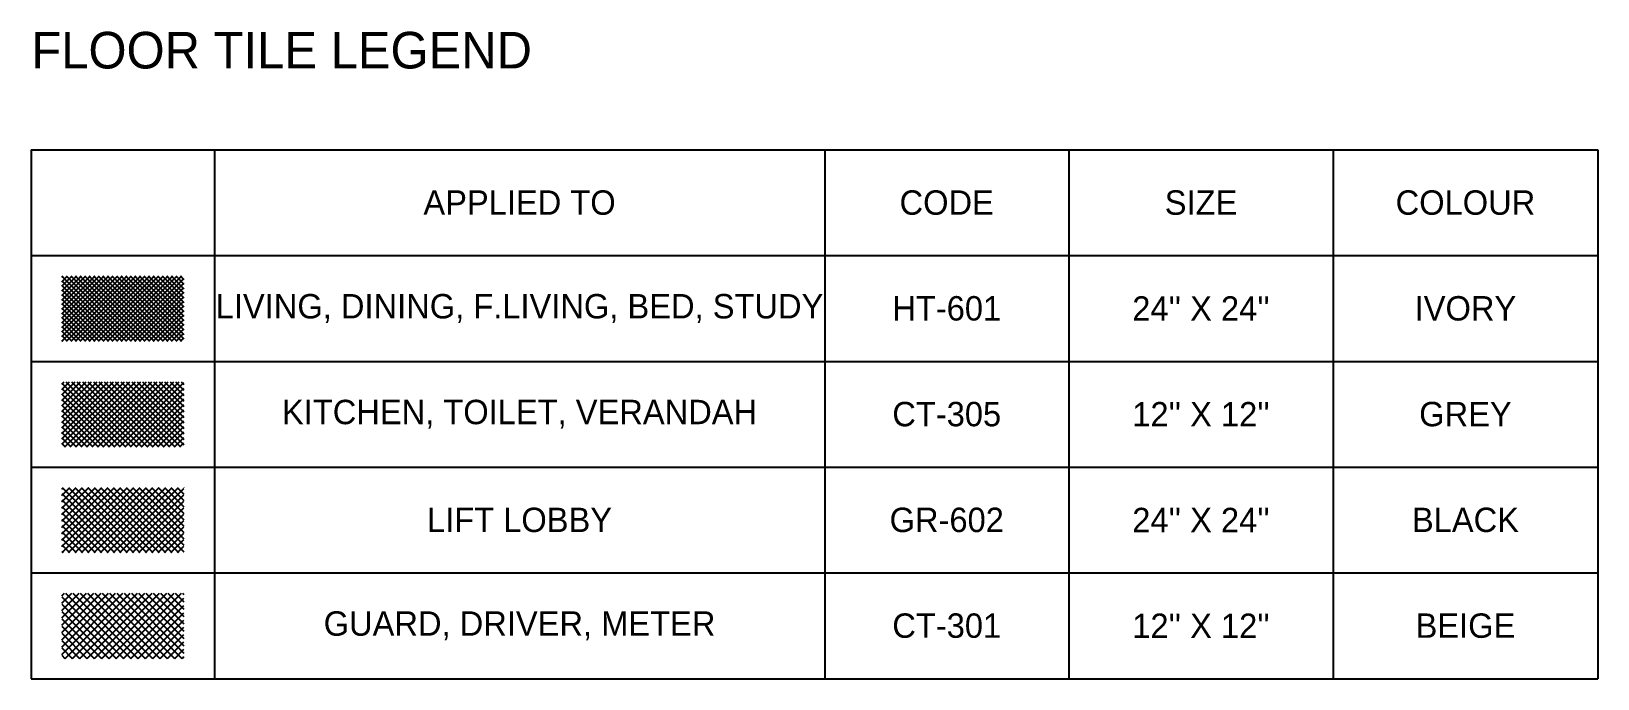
# Model space of a CAD drawing. Header units: millimetres. Extents: x -4369 to 320704, y -106852 to 19948.
# Drawn here: x 100000 to 107700, y -102600 to -99417 of the extents above; entities that cross this region are included whole.
import ezdxf

# ---------------------------------------------------------------- set-up
doc = ezdxf.new("R2010")
doc.units = ezdxf.units.MM
doc.layers.add('A-SCHED', color=7, linetype='Continuous')
doc.layers.add('A-SCHED-TEXT', color=2, linetype='Continuous')

msp = doc.modelspace()

# ---------------------------------------------------------------- hatches: boundary and pattern name
at = {"layer": 'A-SCHED'}
h = msp.add_hatch(dxfattribs=at)
h.set_pattern_fill('ANSI37', scale=5)
h.paths.add_polyline_path([(100150, -100940), (100750, -100940), (100750, -100620), (100150, -100620)])
h = msp.add_hatch(dxfattribs=at)
h.set_pattern_fill('ANSI37', scale=6)
h.paths.add_polyline_path([(100150, -101460), (100750, -101460), (100750, -101140), (100150, -101140)])
h = msp.add_hatch(dxfattribs=at)
h.set_pattern_fill('ANSI37', scale=7)
h.paths.add_polyline_path([(100150, -101980), (100750, -101980), (100750, -101660), (100150, -101660)])
h = msp.add_hatch(dxfattribs=at)
h.set_pattern_fill('ANSI37', scale=8)
h.paths.add_polyline_path([(100150, -102500), (100750, -102500), (100750, -102180), (100150, -102180)])

# ---------------------------------------------------------------- linework, layer by layer
for p, q in [((100000, -100000), (107700, -100000)), ((100000, -100000), (100000, -102600)), ((100900, -100000), (100900, -102600)), ((103900, -100000), (103900, -102600)), ((105100, -100000), (105100, -102600)), ((106400, -100000), (106400, -102600)), ((107700, -100000), (107700, -102600)), ((100000, -100520), (107700, -100520)), ((100000, -101040), (107700, -101040)), ((100000, -101560), (107700, -101560)), ((100000, -102080), (107700, -102080)), ((100000, -102600), (107700, -102600))]:
    msp.add_line(p, q, dxfattribs=at)

# ---------------------------------------------------------------- texts
at = {"layer": 'A-SCHED-TEXT'}
msp.add_text('FLOOR TILE LEGEND', height=180, dxfattribs=at).set_placement((100000, -99600))
at = {"layer": 'A-SCHED-TEXT', "char_height": 120, "attachment_point": 5}
for s, insert, width in [('APPLIED TO', (102400, -100260), 2900), ('CODE', (104500, -100260), 1100), ('SIZE', (105750, -100260), 1200), ('COLOUR', (107050, -100260), 1200), ('LIVING, DINING, F.LIVING, BED, STUDY', (102400, -100780), 2900), ('HT-601', (104500, -100780), 1100), ("24'' X 24''", (105750, -100780), 1200), ('IVORY', (107050, -100780), 1200), ('KITCHEN, TOILET, VERANDAH', (102400, -101300), 2900), ('CT-305', (104500, -101300), 1100), ("12'' X 12''", (105750, -101300), 1200), ('GREY', (107050, -101300), 1200), ('LIFT LOBBY', (102400, -101820), 2900), ('GR-602', (104500, -101820), 1100), ("24'' X 24''", (105750, -101820), 1200), ('BLACK', (107050, -101820), 1200), ('GUARD, DRIVER, METER', (102400, -102340), 2900), ('CT-301', (104500, -102340), 1100), ("12'' X 12''", (105750, -102340), 1200), ('BEIGE', (107050, -102340), 1200)]:
    msp.add_mtext(s, dxfattribs=dict(at, insert=insert, width=width))

doc.saveas('drawing.dxf')
